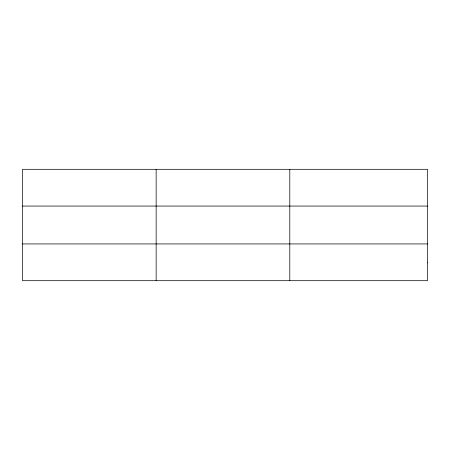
<?xml version="1.0" encoding="UTF-8"?>
<svg xmlns="http://www.w3.org/2000/svg" width="450" height="450" viewBox="0 0 450 450"><rect width="100%" height="100%" fill="white"/><g stroke="black" fill="none" stroke-linecap="round" stroke-linejoin="round"><path stroke-width="0.67" d="M156.15 169.312L156.15 280.688M289.8 169.312L289.8 280.688M22.5 206.066L427.5 206.066M22.5 243.934L427.5 243.934M427.5 262.311L427.5 280.688L22.5 280.688L22.5 169.312L427.5 169.312L427.5 262.311"/></g></svg>
